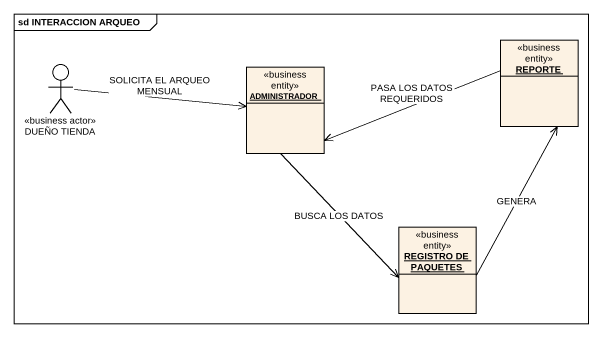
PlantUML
@startuml
mainframe sd INTERACCION ARQUEO
allowmixing
hide circle
hide empty members
object REPORTE <<business entity>>
actor "DUEÑO TIENDA" as DUEÑO_TIENDA <<business actor>>
object ADMINISTRADOR <<business entity>>
object "REGISTRO DE PAQUETES" as REGISTRO_DE_PAQUETES <<business entity>>
REPORTE -left-> ADMINISTRADOR : PASA LOS DATOS REQUERIDOS
DUEÑO_TIENDA -right-> ADMINISTRADOR : SOLICITA EL ARQUEO MENSUAL
ADMINISTRADOR --> REGISTRO_DE_PAQUETES : BUSCA LOS DATOS
REGISTRO_DE_PAQUETES -up-> REPORTE : GENERA
@enduml
